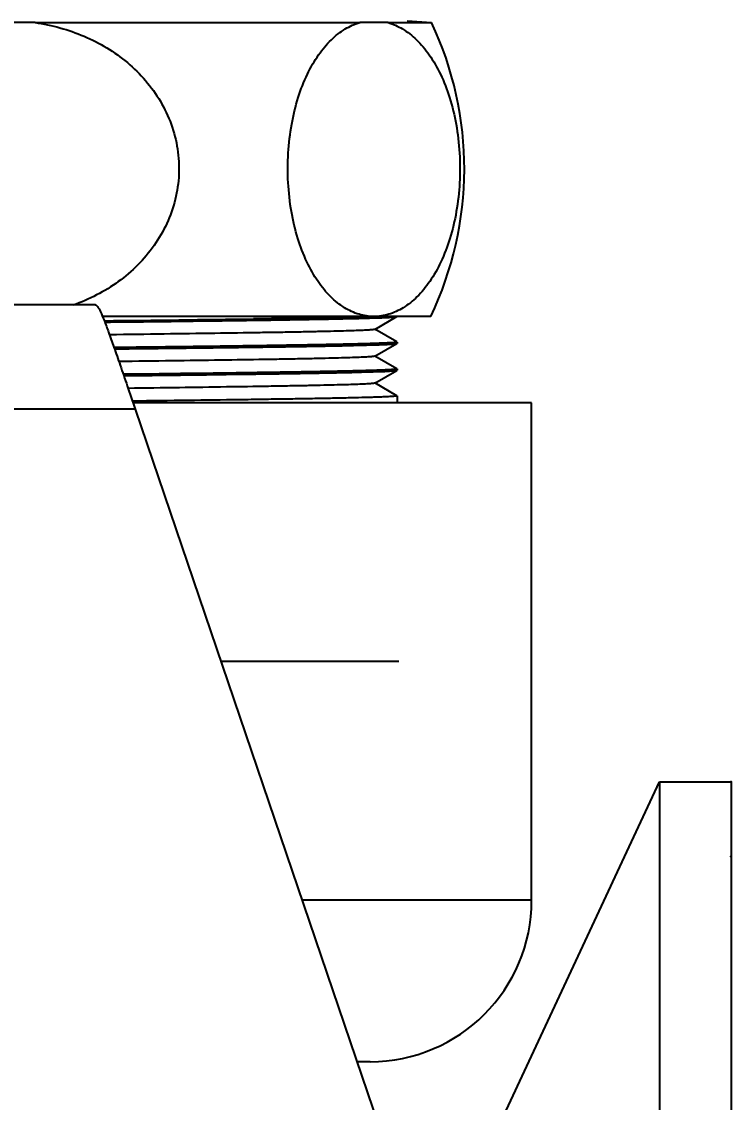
# Model space of a CAD drawing. Header units: millimetres. Extents: x 3766 to 4318, y 26587 to 26937.
# Drawn here: x 4004.35 to 4030.73, y 26664.25 to 26704.44 of the extents above; entities that cross this region are included whole.
import ezdxf

# ---------------------------------------------------------------- set-up
doc = ezdxf.new("R2010")
doc.units = ezdxf.units.MM
doc.styles.get("Standard").update_dxf_attribs({"font": ''})
doc.styles.get('Standard').set_extended_font_data('SimSun')
doc.dimstyles.new('副本 ISO-25-2bei', dxfattribs={"dimscale": 1.7, "dimtxt": 5, "dimasz": 5, "dimexe": 0.5, "dimexo": 0.625, "dimgap": 1, "dimtad": 1, "dimlfac": 0.0393, "dimdsep": 46, "dimtxsty": 'Standard', "dimcen": 2.5, "dimclrd": 1, "dimclre": 1, "dimclrt": 3, "dimadec": 0, "dimazin": 0, "dimtfac": 1, "dimtmove": 0, "dimatfit": 3, "dimfxl": 0, "dimarcsym": 0})

# ---------------------------------------------------------------- blocks, each defined once
blk = doc.blocks.new('*D2')
at = {"color": 1, "lineweight": -2, "transparency": 16777216}
for p, q in [((3953.78, 26718.093), (3953.78, 26602.999)), ((4030.716, 26620.6), (4030.716, 26602.999)), ((3962.28, 26603.849), (4022.216, 26603.849))]:
    blk.add_line(p, q, dxfattribs=at)
at = {"color": 1, "transparency": 16777216}
for points in [[(3962.28, 26605.266), (3962.28, 26602.433), (3953.78, 26603.849)], [(4022.216, 26605.266), (4022.216, 26602.433), (4030.716, 26603.849)]]:
    blk.add_solid(points, dxfattribs=at)
at = {"layer": 'Defpoints', "color": 0, "transparency": 16777216}
for p in [(3953.78, 26719.155), (4030.716, 26621.663), (4030.716, 26603.849)]:
    blk.add_point(p, dxfattribs=at)
at = {"color": 3, "transparency": 16777216, "insert": (3992.248, 26609.799), "char_height": 8.5, "attachment_point": 5, "bg_fill": 3, "box_fill_scale": 1.1, "bg_fill_color": 256, "bg_fill_true_color": 13158600, "bg_fill_transparency": 0}
blk.add_mtext('76.9', dxfattribs=at)
blk = doc.blocks.new('*D3')
at = {"color": 1, "lineweight": -2, "transparency": 16777216}
for p, q in [((3848.034, 26750.526), (3848.034, 26587.851)), ((4030.716, 26610.737), (4030.716, 26587.851)), ((3856.534, 26588.701), (4022.216, 26588.701))]:
    blk.add_line(p, q, dxfattribs=at)
at = {"color": 1, "transparency": 16777216}
for points in [[(3856.534, 26590.118), (3856.534, 26587.285), (3848.034, 26588.701)], [(4022.216, 26590.118), (4022.216, 26587.285), (4030.716, 26588.701)]]:
    blk.add_solid(points, dxfattribs=at)
at = {"layer": 'Defpoints', "color": 0, "transparency": 16777216}
for p in [(3848.034, 26751.588), (4030.716, 26611.8), (4030.716, 26588.701)]:
    blk.add_point(p, dxfattribs=at)
at = {"color": 3, "transparency": 16777216, "insert": (3939.375, 26594.651), "char_height": 8.5, "attachment_point": 5, "bg_fill": 3, "box_fill_scale": 1.1, "bg_fill_color": 256, "bg_fill_true_color": 13158600, "bg_fill_transparency": 0}
blk.add_mtext('182.7', dxfattribs=at)

msp = doc.modelspace()

# ---------------------------------------------------------------- linework, layer by layer
for points in [[(4004.845, 26704.404), (4004.145, 26704.408), (4003.445, 26704.408), (4002.744, 26704.404)], [(4004.845, 26704.404), (4004.845, 26704.404), (4016.914, 26704.404), (4016.914, 26704.404)], [(4017.964, 26704.404), (4017.614, 26704.408), (4017.265, 26704.408), (4016.914, 26704.404)], [(4017.964, 26704.404), (4017.964, 26704.404), (4019.584, 26704.404), (4019.584, 26704.404)], [(4018.68, 26704.477), (4018.68, 26704.477), (4019.584, 26704.404), (4019.584, 26704.404)], [(4019.55, 26693.477), (4021.205, 26696.929), (4021.218, 26700.943), (4019.584, 26704.404)], [(4007.091, 26693.916), (4007.091, 26693.916), (3997.105, 26693.916), (3997.105, 26693.916)], [(4019.55, 26693.477), (4019.55, 26693.477), (4007.352, 26693.477), (4007.352, 26693.477)], [(4007.42, 26693.318), (4009.267, 26693.338), (4011.113, 26693.361), (4012.96, 26693.386)], [(4017.473, 26692.999), (4017.473, 26692.999), (4018.297, 26693.474), (4018.297, 26693.474)], [(4018.297, 26692.53), (4018.297, 26692.53), (4017.473, 26693.006), (4017.473, 26693.006)], [(4017.473, 26691.999), (4017.473, 26691.999), (4018.297, 26692.475), (4018.297, 26692.475)], [(4018.297, 26692.475), (4018.297, 26692.475), (4018.299, 26692.478), (4018.299, 26692.478)], [(4018.299, 26692.527), (4018.299, 26692.527), (4018.299, 26692.478), (4018.299, 26692.478)], [(4018.299, 26692.527), (4018.299, 26692.527), (4018.299, 26692.526), (4018.299, 26692.526)], [(4018.297, 26691.53), (4018.297, 26691.53), (4017.473, 26692.005), (4017.473, 26692.005)], [(4017.473, 26690.999), (4017.473, 26690.999), (4018.297, 26691.474), (4018.297, 26691.474)], [(4018.297, 26691.474), (4018.297, 26691.474), (4018.299, 26691.477), (4018.299, 26691.477)], [(4018.299, 26691.528), (4018.299, 26691.528), (4018.299, 26691.477), (4018.299, 26691.477)], [(4018.299, 26691.528), (4018.299, 26691.528), (4018.299, 26691.526), (4018.299, 26691.526)], [(4018.297, 26690.531), (4018.297, 26690.531), (4017.473, 26691.006), (4017.473, 26691.006)], [(4023.301, 26690.266), (4023.301, 26690.266), (4008.488, 26690.266), (4008.488, 26690.266)], [(4018.299, 26690.527), (4018.299, 26690.527), (4018.299, 26690.266), (4018.299, 26690.266)], [(4023.301, 26671.766), (4023.301, 26671.766), (4023.301, 26690.266), (4023.301, 26690.266)], [(4008.565, 26690.035), (4008.565, 26690.035), (3997.105, 26690.035), (3997.105, 26690.035)], [(4008.565, 26690.035), (4008.565, 26690.035), (4017.845, 26662.712), (4017.845, 26662.712)], [(4011.748, 26680.665), (4011.748, 26680.665), (4018.367, 26680.665), (4018.367, 26680.665)], [(4020.962, 26660.976), (4020.962, 26660.976), (4028.055, 26676.17), (4028.055, 26676.17)], [(4028.055, 26676.17), (4028.055, 26676.17), (4030.716, 26676.17), (4030.716, 26676.17)], [(4028.055, 26676.17), (4028.055, 26676.17), (4028.055, 26621.663), (4028.055, 26621.663)], [(4030.716, 26676.17), (4030.716, 26676.17), (4030.716, 26621.663), (4030.716, 26621.663)], [(4023.301, 26671.766), (4023.301, 26671.766), (4014.771, 26671.766), (4014.771, 26671.766)], [(4017.299, 26665.765), (4020.613, 26665.765), (4023.301, 26668.452), (4023.301, 26671.766)], [(4017.299, 26665.765), (4017.299, 26665.765), (4016.808, 26665.765), (4016.808, 26665.765)]]:
    msp.add_open_spline(points, degree=3)
for points, knots in [([(4004.845, 26704.404), (4005.47, 26704.317), (4006.085, 26704.148), (4006.667, 26703.899), (4006.667, 26703.899), (4007.248, 26703.652), (4007.796, 26703.321), (4008.278, 26702.916), (4008.278, 26702.916), (4008.52, 26702.713), (4008.746, 26702.491), (4008.951, 26702.25), (4008.951, 26702.25), (4009.157, 26702.01), (4009.341, 26701.752), (4009.502, 26701.48), (4009.502, 26701.48), (4009.663, 26701.208), (4009.798, 26700.921), (4009.905, 26700.624), (4009.905, 26700.624), (4010.013, 26700.327), (4010.091, 26700.019), (4010.139, 26699.706), (4010.139, 26699.706), (4010.187, 26699.395), (4010.204, 26699.078), (4010.19, 26698.762), (4010.19, 26698.762), (4010.176, 26698.446), (4010.131, 26698.133), (4010.055, 26697.825), (4010.055, 26697.825), (4009.98, 26697.519), (4009.874, 26697.219), (4009.742, 26696.933), (4009.742, 26696.933), (4009.609, 26696.645), (4009.45, 26696.371), (4009.268, 26696.113), (4009.268, 26696.113), (4009.086, 26695.855), (4008.881, 26695.612), (4008.659, 26695.389), (4008.659, 26695.389), (4008.436, 26695.166), (4008.195, 26694.96), (4007.938, 26694.774), (4007.938, 26694.774), (4007.428, 26694.403), (4006.858, 26694.11), (4006.264, 26693.899)], [0, 0, 0, 0, 0.076923, 0.076923, 0.076923, 0.076923, 0.153846, 0.153846, 0.153846, 0.153846, 0.230769, 0.230769, 0.230769, 0.230769, 0.307692, 0.307692, 0.307692, 0.307692, 0.384615, 0.384615, 0.384615, 0.384615, 0.461538, 0.461538, 0.461538, 0.461538, 0.538462, 0.538462, 0.538462, 0.538462, 0.615385, 0.615385, 0.615385, 0.615385, 0.692308, 0.692308, 0.692308, 0.692308, 0.769231, 0.769231, 0.769231, 0.769231, 0.846154, 0.846154, 0.846154, 0.846154, 0.923077, 0.923077, 0.923077, 0.923077, 1, 1, 1, 1]), ([(4017.438, 26693.477), (4017.254, 26693.477), (4017.067, 26693.505), (4016.889, 26693.559), (4016.889, 26693.559), (4016.699, 26693.615), (4016.518, 26693.698), (4016.349, 26693.802), (4016.349, 26693.802), (4016.163, 26693.916), (4015.992, 26694.055), (4015.837, 26694.209), (4015.837, 26694.209), (4015.66, 26694.382), (4015.504, 26694.574), (4015.365, 26694.779), (4015.365, 26694.779), (4015.205, 26695.009), (4015.069, 26695.254), (4014.95, 26695.508), (4014.95, 26695.508), (4014.816, 26695.79), (4014.705, 26696.083), (4014.614, 26696.383), (4014.614, 26696.383), (4014.512, 26696.708), (4014.435, 26697.041), (4014.376, 26697.378), (4014.376, 26697.378), (4014.313, 26697.733), (4014.273, 26698.093), (4014.253, 26698.453), (4014.253, 26698.453), (4014.233, 26698.821), (4014.234, 26699.189), (4014.257, 26699.557), (4014.257, 26699.557), (4014.278, 26699.915), (4014.321, 26700.274), (4014.384, 26700.628), (4014.384, 26700.628), (4014.446, 26700.963), (4014.526, 26701.294), (4014.628, 26701.618), (4014.628, 26701.618), (4014.721, 26701.915), (4014.834, 26702.206), (4014.967, 26702.487), (4014.967, 26702.487), (4015.088, 26702.737), (4015.226, 26702.98), (4015.386, 26703.208), (4015.386, 26703.208), (4015.527, 26703.408), (4015.683, 26703.6), (4015.86, 26703.77), (4015.86, 26703.77), (4016.016, 26703.921), (4016.188, 26704.057), (4016.375, 26704.168), (4016.375, 26704.168), (4016.543, 26704.27), (4016.725, 26704.352), (4016.914, 26704.404)], [0, 0, 0, 0, 0.0625, 0.0625, 0.0625, 0.0625, 0.125, 0.125, 0.125, 0.125, 0.1875, 0.1875, 0.1875, 0.1875, 0.25, 0.25, 0.25, 0.25, 0.3125, 0.3125, 0.3125, 0.3125, 0.375, 0.375, 0.375, 0.375, 0.4375, 0.4375, 0.4375, 0.4375, 0.5, 0.5, 0.5, 0.5, 0.5625, 0.5625, 0.5625, 0.5625, 0.625, 0.625, 0.625, 0.625, 0.6875, 0.6875, 0.6875, 0.6875, 0.75, 0.75, 0.75, 0.75, 0.8125, 0.8125, 0.8125, 0.8125, 0.875, 0.875, 0.875, 0.875, 0.9375, 0.9375, 0.9375, 0.9375, 1, 1, 1, 1]), ([(4017.964, 26704.404), (4018.153, 26704.352), (4018.335, 26704.27), (4018.503, 26704.168), (4018.503, 26704.168), (4018.691, 26704.057), (4018.862, 26703.921), (4019.019, 26703.77), (4019.019, 26703.77), (4019.195, 26703.598), (4019.352, 26703.408), (4019.493, 26703.208), (4019.493, 26703.208), (4019.653, 26702.979), (4019.79, 26702.737), (4019.911, 26702.485), (4019.911, 26702.485), (4020.045, 26702.206), (4020.157, 26701.914), (4020.251, 26701.617), (4020.251, 26701.617), (4020.352, 26701.293), (4020.433, 26700.961), (4020.494, 26700.627), (4020.494, 26700.627), (4020.557, 26700.272), (4020.6, 26699.914), (4020.621, 26699.554), (4020.621, 26699.554), (4020.644, 26699.187), (4020.645, 26698.819), (4020.624, 26698.451), (4020.624, 26698.451), (4020.605, 26698.092), (4020.564, 26697.732), (4020.502, 26697.377), (4020.502, 26697.377), (4020.443, 26697.04), (4020.364, 26696.707), (4020.264, 26696.382), (4020.264, 26696.382), (4020.172, 26696.082), (4020.061, 26695.789), (4019.928, 26695.507), (4019.928, 26695.507), (4019.809, 26695.254), (4019.671, 26695.009), (4019.514, 26694.778), (4019.514, 26694.778), (4019.373, 26694.574), (4019.217, 26694.382), (4019.041, 26694.208), (4019.041, 26694.208), (4018.885, 26694.055), (4018.715, 26693.916), (4018.528, 26693.802), (4018.528, 26693.802), (4018.36, 26693.698), (4018.18, 26693.615), (4017.99, 26693.559), (4017.99, 26693.559), (4017.81, 26693.505), (4017.624, 26693.477), (4017.438, 26693.477)], [0, 0, 0, 0, 0.0625, 0.0625, 0.0625, 0.0625, 0.125, 0.125, 0.125, 0.125, 0.1875, 0.1875, 0.1875, 0.1875, 0.25, 0.25, 0.25, 0.25, 0.3125, 0.3125, 0.3125, 0.3125, 0.375, 0.375, 0.375, 0.375, 0.4375, 0.4375, 0.4375, 0.4375, 0.5, 0.5, 0.5, 0.5, 0.5625, 0.5625, 0.5625, 0.5625, 0.625, 0.625, 0.625, 0.625, 0.6875, 0.6875, 0.6875, 0.6875, 0.75, 0.75, 0.75, 0.75, 0.8125, 0.8125, 0.8125, 0.8125, 0.875, 0.875, 0.875, 0.875, 0.9375, 0.9375, 0.9375, 0.9375, 1, 1, 1, 1]), ([(4007.083, 26693.916), (4007.096, 26693.916), (4007.11, 26693.908), (4007.122, 26693.9), (4007.122, 26693.9), (4007.139, 26693.885), (4007.154, 26693.868), (4007.166, 26693.85), (4007.166, 26693.85), (4007.21, 26693.79), (4007.244, 26693.723), (4007.274, 26693.656), (4007.274, 26693.656), (4007.324, 26693.551), (4007.369, 26693.444), (4007.412, 26693.335), (4007.412, 26693.335), (4007.47, 26693.189), (4007.525, 26693.041), (4007.579, 26692.894), (4007.579, 26692.894), (4007.646, 26692.708), (4007.713, 26692.521), (4007.779, 26692.335), (4007.779, 26692.335), (4007.856, 26692.112), (4007.933, 26691.889), (4008.01, 26691.666), (4008.01, 26691.666), (4008.097, 26691.41), (4008.186, 26691.153), (4008.272, 26690.896), (4008.272, 26690.896), (4008.372, 26690.609), (4008.469, 26690.322), (4008.565, 26690.035)], [0, 0, 0, 0, 0.111111, 0.111111, 0.111111, 0.111111, 0.222222, 0.222222, 0.222222, 0.222222, 0.333333, 0.333333, 0.333333, 0.333333, 0.444444, 0.444444, 0.444444, 0.444444, 0.555556, 0.555556, 0.555556, 0.555556, 0.666667, 0.666667, 0.666667, 0.666667, 0.777778, 0.777778, 0.777778, 0.777778, 0.888889, 0.888889, 0.888889, 0.888889, 1, 1, 1, 1]), ([(4007.44, 26693.268), (4008.536, 26693.28), (4009.632, 26693.292), (4010.728, 26693.307), (4010.728, 26693.307), (4011.685, 26693.319), (4012.645, 26693.331), (4013.603, 26693.346), (4013.603, 26693.346), (4014.367, 26693.357), (4015.132, 26693.37), (4015.896, 26693.385), (4015.896, 26693.385), (4016.422, 26693.394), (4016.946, 26693.406), (4017.471, 26693.424)], [0, 0, 0, 0, 0.25, 0.25, 0.25, 0.25, 0.5, 0.5, 0.5, 0.5, 0.75, 0.75, 0.75, 0.75, 1, 1, 1, 1]), ([(4017.471, 26693.473), (4017.208, 26693.465), (4016.946, 26693.458), (4016.684, 26693.452), (4016.684, 26693.452), (4016.341, 26693.444), (4015.999, 26693.437), (4015.656, 26693.43), (4015.656, 26693.43), (4014.757, 26693.413), (4013.86, 26693.4), (4012.96, 26693.386)], [0, 0, 0, 0, 0.333333, 0.333333, 0.333333, 0.333333, 0.666667, 0.666667, 0.666667, 0.666667, 1, 1, 1, 1]), ([(4017.471, 26693.424), (4017.586, 26693.428), (4017.699, 26693.432), (4017.814, 26693.436), (4017.814, 26693.436), (4017.86, 26693.438), (4017.905, 26693.44), (4017.952, 26693.442), (4017.952, 26693.442), (4017.99, 26693.445), (4018.028, 26693.446), (4018.067, 26693.449), (4018.067, 26693.449), (4018.098, 26693.45), (4018.129, 26693.453), (4018.16, 26693.456), (4018.16, 26693.456), (4018.182, 26693.457), (4018.205, 26693.458), (4018.228, 26693.461), (4018.228, 26693.461), (4018.244, 26693.464), (4018.259, 26693.465), (4018.275, 26693.468), (4018.275, 26693.468), (4018.281, 26693.469), (4018.289, 26693.47), (4018.297, 26693.474)], [0, 0, 0, 0, 0.142857, 0.142857, 0.142857, 0.142857, 0.285714, 0.285714, 0.285714, 0.285714, 0.428571, 0.428571, 0.428571, 0.428571, 0.571429, 0.571429, 0.571429, 0.571429, 0.714286, 0.714286, 0.714286, 0.714286, 0.857143, 0.857143, 0.857143, 0.857143, 1, 1, 1, 1]), ([(4017.473, 26692.999), (4017.467, 26692.995), (4017.46, 26692.994), (4017.452, 26692.993), (4017.452, 26692.993), (4017.437, 26692.99), (4017.424, 26692.989), (4017.409, 26692.986), (4017.409, 26692.986), (4017.388, 26692.983), (4017.366, 26692.982), (4017.345, 26692.981), (4017.345, 26692.981), (4017.315, 26692.978), (4017.287, 26692.975), (4017.259, 26692.974), (4017.259, 26692.974), (4017.223, 26692.971), (4017.188, 26692.97), (4017.152, 26692.967), (4017.152, 26692.967), (4017.109, 26692.966), (4017.067, 26692.963), (4017.025, 26692.962), (4017.025, 26692.962), (4016.919, 26692.957), (4016.812, 26692.953), (4016.707, 26692.949), (4016.707, 26692.949), (4016.574, 26692.945), (4016.442, 26692.941), (4016.309, 26692.937), (4016.309, 26692.937), (4016.15, 26692.931), (4015.991, 26692.927), (4015.832, 26692.923), (4015.832, 26692.923), (4015.648, 26692.919), (4015.464, 26692.915), (4015.28, 26692.911), (4015.28, 26692.911), (4015.072, 26692.907), (4014.864, 26692.902), (4014.656, 26692.898), (4014.656, 26692.898), (4014.425, 26692.894), (4014.194, 26692.89), (4013.964, 26692.886), (4013.964, 26692.886), (4013.711, 26692.882), (4013.46, 26692.878), (4013.208, 26692.874), (4013.208, 26692.874), (4012.646, 26692.864), (4012.086, 26692.856), (4011.524, 26692.848), (4011.524, 26692.848), (4010.897, 26692.839), (4010.273, 26692.831), (4009.647, 26692.823), (4009.647, 26692.823), (4008.972, 26692.814), (4008.298, 26692.805), (4007.622, 26692.797)], [0, 0, 0, 0, 0.0625, 0.0625, 0.0625, 0.0625, 0.125, 0.125, 0.125, 0.125, 0.1875, 0.1875, 0.1875, 0.1875, 0.25, 0.25, 0.25, 0.25, 0.3125, 0.3125, 0.3125, 0.3125, 0.375, 0.375, 0.375, 0.375, 0.4375, 0.4375, 0.4375, 0.4375, 0.5, 0.5, 0.5, 0.5, 0.5625, 0.5625, 0.5625, 0.5625, 0.625, 0.625, 0.625, 0.625, 0.6875, 0.6875, 0.6875, 0.6875, 0.75, 0.75, 0.75, 0.75, 0.8125, 0.8125, 0.8125, 0.8125, 0.875, 0.875, 0.875, 0.875, 0.9375, 0.9375, 0.9375, 0.9375, 1, 1, 1, 1]), ([(4018.299, 26692.526), (4018.297, 26692.525), (4018.295, 26692.523), (4018.293, 26692.523), (4018.293, 26692.523), (4018.289, 26692.522), (4018.285, 26692.521), (4018.281, 26692.519), (4018.281, 26692.519), (4018.276, 26692.518), (4018.271, 26692.518), (4018.264, 26692.517), (4018.264, 26692.517), (4018.257, 26692.515), (4018.249, 26692.514), (4018.241, 26692.512), (4018.241, 26692.512), (4018.22, 26692.511), (4018.198, 26692.508), (4018.177, 26692.507), (4018.177, 26692.507), (4018.149, 26692.504), (4018.119, 26692.502), (4018.091, 26692.5), (4018.091, 26692.5), (4018.054, 26692.498), (4018.018, 26692.496), (4017.982, 26692.494), (4017.982, 26692.494), (4017.937, 26692.491), (4017.893, 26692.49), (4017.849, 26692.487), (4017.849, 26692.487), (4017.797, 26692.486), (4017.746, 26692.483), (4017.694, 26692.482), (4017.694, 26692.482), (4017.635, 26692.479), (4017.576, 26692.476), (4017.516, 26692.475), (4017.516, 26692.475), (4017.377, 26692.47), (4017.236, 26692.466), (4017.096, 26692.462), (4017.096, 26692.462), (4016.927, 26692.458), (4016.759, 26692.454), (4016.59, 26692.45), (4016.59, 26692.45), (4016.395, 26692.444), (4016.198, 26692.44), (4016.003, 26692.436), (4016.003, 26692.436), (4015.781, 26692.432), (4015.559, 26692.428), (4015.337, 26692.424), (4015.337, 26692.424), (4015.09, 26692.419), (4014.843, 26692.415), (4014.597, 26692.411), (4014.597, 26692.411), (4014.326, 26692.407), (4014.056, 26692.403), (4013.787, 26692.399), (4013.787, 26692.399), (4013.496, 26692.393), (4013.204, 26692.389), (4012.914, 26692.385), (4012.914, 26692.385), (4012.602, 26692.381), (4012.292, 26692.377), (4011.981, 26692.373), (4011.981, 26692.373), (4011.308, 26692.364), (4010.637, 26692.356), (4009.965, 26692.348), (4009.965, 26692.348), (4009.24, 26692.339), (4008.516, 26692.331), (4007.791, 26692.321)], [0, 0, 0, 0, 0.05, 0.05, 0.05, 0.05, 0.1, 0.1, 0.1, 0.1, 0.15, 0.15, 0.15, 0.15, 0.2, 0.2, 0.2, 0.2, 0.25, 0.25, 0.25, 0.25, 0.3, 0.3, 0.3, 0.3, 0.35, 0.35, 0.35, 0.35, 0.4, 0.4, 0.4, 0.4, 0.45, 0.45, 0.45, 0.45, 0.5, 0.5, 0.5, 0.5, 0.55, 0.55, 0.55, 0.55, 0.6, 0.6, 0.6, 0.6, 0.65, 0.65, 0.65, 0.65, 0.7, 0.7, 0.7, 0.7, 0.75, 0.75, 0.75, 0.75, 0.8, 0.8, 0.8, 0.8, 0.85, 0.85, 0.85, 0.85, 0.9, 0.9, 0.9, 0.9, 0.95, 0.95, 0.95, 0.95, 1, 1, 1, 1]), ([(4007.808, 26692.272), (4008.527, 26692.28), (4009.245, 26692.289), (4009.964, 26692.297), (4009.964, 26692.297), (4010.63, 26692.305), (4011.296, 26692.313), (4011.964, 26692.323), (4011.964, 26692.323), (4012.562, 26692.331), (4013.16, 26692.339), (4013.758, 26692.348), (4013.758, 26692.348), (4014.025, 26692.352), (4014.294, 26692.356), (4014.562, 26692.36), (4014.562, 26692.36), (4014.808, 26692.364), (4015.054, 26692.369), (4015.3, 26692.373), (4015.3, 26692.373), (4015.521, 26692.377), (4015.743, 26692.381), (4015.965, 26692.385), (4015.965, 26692.385), (4016.161, 26692.389), (4016.357, 26692.393), (4016.553, 26692.399), (4016.553, 26692.399), (4016.721, 26692.403), (4016.891, 26692.407), (4017.06, 26692.411), (4017.06, 26692.411), (4017.202, 26692.415), (4017.343, 26692.419), (4017.484, 26692.424), (4017.484, 26692.424), (4017.544, 26692.426), (4017.604, 26692.428), (4017.663, 26692.43), (4017.663, 26692.43), (4017.717, 26692.432), (4017.769, 26692.434), (4017.821, 26692.436), (4017.821, 26692.436), (4017.867, 26692.439), (4017.912, 26692.44), (4017.958, 26692.443), (4017.958, 26692.443), (4017.995, 26692.444), (4018.032, 26692.447), (4018.07, 26692.45), (4018.07, 26692.45), (4018.101, 26692.451), (4018.13, 26692.454), (4018.161, 26692.455), (4018.161, 26692.455), (4018.184, 26692.458), (4018.206, 26692.459), (4018.229, 26692.462), (4018.229, 26692.462), (4018.244, 26692.463), (4018.259, 26692.466), (4018.275, 26692.468), (4018.275, 26692.468), (4018.283, 26692.47), (4018.289, 26692.471), (4018.297, 26692.475)], [0, 0, 0, 0, 0.058824, 0.058824, 0.058824, 0.058824, 0.117647, 0.117647, 0.117647, 0.117647, 0.176471, 0.176471, 0.176471, 0.176471, 0.235294, 0.235294, 0.235294, 0.235294, 0.294118, 0.294118, 0.294118, 0.294118, 0.352941, 0.352941, 0.352941, 0.352941, 0.411765, 0.411765, 0.411765, 0.411765, 0.470588, 0.470588, 0.470588, 0.470588, 0.529412, 0.529412, 0.529412, 0.529412, 0.588235, 0.588235, 0.588235, 0.588235, 0.647059, 0.647059, 0.647059, 0.647059, 0.705882, 0.705882, 0.705882, 0.705882, 0.764706, 0.764706, 0.764706, 0.764706, 0.823529, 0.823529, 0.823529, 0.823529, 0.882353, 0.882353, 0.882353, 0.882353, 0.941176, 0.941176, 0.941176, 0.941176, 1, 1, 1, 1]), ([(4017.473, 26691.999), (4017.468, 26691.996), (4017.46, 26691.995), (4017.453, 26691.993), (4017.453, 26691.993), (4017.438, 26691.991), (4017.425, 26691.988), (4017.412, 26691.987), (4017.412, 26691.987), (4017.39, 26691.984), (4017.37, 26691.983), (4017.349, 26691.98), (4017.349, 26691.98), (4017.322, 26691.979), (4017.294, 26691.976), (4017.267, 26691.975), (4017.267, 26691.975), (4017.232, 26691.972), (4017.199, 26691.971), (4017.164, 26691.968), (4017.164, 26691.968), (4017.124, 26691.967), (4017.083, 26691.964), (4017.041, 26691.963), (4017.041, 26691.963), (4016.941, 26691.957), (4016.839, 26691.953), (4016.737, 26691.949), (4016.737, 26691.949), (4016.609, 26691.945), (4016.482, 26691.941), (4016.355, 26691.937), (4016.355, 26691.937), (4016.202, 26691.933), (4016.048, 26691.929), (4015.896, 26691.925), (4015.896, 26691.925), (4015.719, 26691.921), (4015.543, 26691.917), (4015.366, 26691.913), (4015.366, 26691.913), (4015.165, 26691.909), (4014.966, 26691.904), (4014.765, 26691.901), (4014.765, 26691.901), (4014.543, 26691.896), (4014.321, 26691.892), (4014.099, 26691.888), (4014.099, 26691.888), (4013.857, 26691.884), (4013.613, 26691.88), (4013.371, 26691.876), (4013.371, 26691.876), (4012.829, 26691.868), (4012.289, 26691.858), (4011.747, 26691.852), (4011.747, 26691.852), (4011.142, 26691.842), (4010.538, 26691.834), (4009.933, 26691.826), (4009.933, 26691.826), (4009.279, 26691.818), (4008.624, 26691.81), (4007.97, 26691.802)], [0, 0, 0, 0, 0.0625, 0.0625, 0.0625, 0.0625, 0.125, 0.125, 0.125, 0.125, 0.1875, 0.1875, 0.1875, 0.1875, 0.25, 0.25, 0.25, 0.25, 0.3125, 0.3125, 0.3125, 0.3125, 0.375, 0.375, 0.375, 0.375, 0.4375, 0.4375, 0.4375, 0.4375, 0.5, 0.5, 0.5, 0.5, 0.5625, 0.5625, 0.5625, 0.5625, 0.625, 0.625, 0.625, 0.625, 0.6875, 0.6875, 0.6875, 0.6875, 0.75, 0.75, 0.75, 0.75, 0.8125, 0.8125, 0.8125, 0.8125, 0.875, 0.875, 0.875, 0.875, 0.9375, 0.9375, 0.9375, 0.9375, 1, 1, 1, 1]), ([(4018.299, 26691.526), (4018.297, 26691.524), (4018.295, 26691.524), (4018.293, 26691.522), (4018.293, 26691.522), (4018.289, 26691.521), (4018.285, 26691.521), (4018.283, 26691.52), (4018.283, 26691.52), (4018.277, 26691.518), (4018.271, 26691.517), (4018.265, 26691.517), (4018.265, 26691.517), (4018.259, 26691.516), (4018.251, 26691.514), (4018.244, 26691.513), (4018.244, 26691.513), (4018.222, 26691.51), (4018.202, 26691.509), (4018.182, 26691.508), (4018.182, 26691.508), (4018.154, 26691.505), (4018.126, 26691.502), (4018.098, 26691.501), (4018.098, 26691.501), (4018.063, 26691.498), (4018.028, 26691.497), (4017.994, 26691.494), (4017.994, 26691.494), (4017.951, 26691.493), (4017.908, 26691.49), (4017.865, 26691.489), (4017.865, 26691.489), (4017.816, 26691.486), (4017.766, 26691.484), (4017.717, 26691.482), (4017.717, 26691.482), (4017.659, 26691.48), (4017.603, 26691.478), (4017.545, 26691.476), (4017.545, 26691.476), (4017.41, 26691.472), (4017.277, 26691.468), (4017.141, 26691.464), (4017.141, 26691.464), (4016.98, 26691.458), (4016.816, 26691.454), (4016.654, 26691.45), (4016.654, 26691.45), (4016.466, 26691.446), (4016.277, 26691.442), (4016.089, 26691.438), (4016.089, 26691.438), (4015.874, 26691.434), (4015.66, 26691.43), (4015.446, 26691.426), (4015.446, 26691.426), (4015.208, 26691.422), (4014.97, 26691.417), (4014.732, 26691.413), (4014.732, 26691.413), (4014.471, 26691.409), (4014.21, 26691.405), (4013.951, 26691.401), (4013.951, 26691.401), (4013.668, 26691.397), (4013.387, 26691.393), (4013.105, 26691.389), (4013.105, 26691.389), (4012.805, 26691.385), (4012.504, 26691.379), (4012.203, 26691.375), (4012.203, 26691.375), (4011.553, 26691.367), (4010.901, 26691.359), (4010.25, 26691.351), (4010.25, 26691.351), (4009.546, 26691.342), (4008.842, 26691.334), (4008.139, 26691.326)], [0, 0, 0, 0, 0.05, 0.05, 0.05, 0.05, 0.1, 0.1, 0.1, 0.1, 0.15, 0.15, 0.15, 0.15, 0.2, 0.2, 0.2, 0.2, 0.25, 0.25, 0.25, 0.25, 0.3, 0.3, 0.3, 0.3, 0.35, 0.35, 0.35, 0.35, 0.4, 0.4, 0.4, 0.4, 0.45, 0.45, 0.45, 0.45, 0.5, 0.5, 0.5, 0.5, 0.55, 0.55, 0.55, 0.55, 0.6, 0.6, 0.6, 0.6, 0.65, 0.65, 0.65, 0.65, 0.7, 0.7, 0.7, 0.7, 0.75, 0.75, 0.75, 0.75, 0.8, 0.8, 0.8, 0.8, 0.85, 0.85, 0.85, 0.85, 0.9, 0.9, 0.9, 0.9, 0.95, 0.95, 0.95, 0.95, 1, 1, 1, 1]), ([(4008.155, 26691.276), (4008.853, 26691.284), (4009.552, 26691.292), (4010.249, 26691.3), (4010.249, 26691.3), (4010.895, 26691.308), (4011.541, 26691.316), (4012.186, 26691.326), (4012.186, 26691.326), (4012.764, 26691.334), (4013.342, 26691.342), (4013.921, 26691.35), (4013.921, 26691.35), (4014.179, 26691.354), (4014.439, 26691.358), (4014.698, 26691.363), (4014.698, 26691.363), (4014.935, 26691.367), (4015.172, 26691.371), (4015.409, 26691.375), (4015.409, 26691.375), (4015.623, 26691.379), (4015.837, 26691.383), (4016.05, 26691.387), (4016.05, 26691.387), (4016.24, 26691.391), (4016.428, 26691.395), (4016.617, 26691.399), (4016.617, 26691.399), (4016.78, 26691.403), (4016.942, 26691.407), (4017.105, 26691.413), (4017.105, 26691.413), (4017.242, 26691.417), (4017.378, 26691.421), (4017.513, 26691.425), (4017.513, 26691.425), (4017.571, 26691.426), (4017.628, 26691.429), (4017.687, 26691.431), (4017.687, 26691.431), (4017.737, 26691.433), (4017.788, 26691.435), (4017.838, 26691.437), (4017.838, 26691.437), (4017.883, 26691.439), (4017.925, 26691.441), (4017.97, 26691.444), (4017.97, 26691.444), (4018.006, 26691.445), (4018.042, 26691.448), (4018.078, 26691.45), (4018.078, 26691.45), (4018.107, 26691.452), (4018.137, 26691.453), (4018.166, 26691.456), (4018.166, 26691.456), (4018.188, 26691.457), (4018.209, 26691.46), (4018.232, 26691.462), (4018.232, 26691.462), (4018.245, 26691.464), (4018.26, 26691.466), (4018.275, 26691.468), (4018.275, 26691.468), (4018.283, 26691.469), (4018.291, 26691.47), (4018.297, 26691.474)], [0, 0, 0, 0, 0.058824, 0.058824, 0.058824, 0.058824, 0.117647, 0.117647, 0.117647, 0.117647, 0.176471, 0.176471, 0.176471, 0.176471, 0.235294, 0.235294, 0.235294, 0.235294, 0.294118, 0.294118, 0.294118, 0.294118, 0.352941, 0.352941, 0.352941, 0.352941, 0.411765, 0.411765, 0.411765, 0.411765, 0.470588, 0.470588, 0.470588, 0.470588, 0.529412, 0.529412, 0.529412, 0.529412, 0.588235, 0.588235, 0.588235, 0.588235, 0.647059, 0.647059, 0.647059, 0.647059, 0.705882, 0.705882, 0.705882, 0.705882, 0.764706, 0.764706, 0.764706, 0.764706, 0.823529, 0.823529, 0.823529, 0.823529, 0.882353, 0.882353, 0.882353, 0.882353, 0.941176, 0.941176, 0.941176, 0.941176, 1, 1, 1, 1]), ([(4017.473, 26690.999), (4017.468, 26690.995), (4017.46, 26690.994), (4017.453, 26690.993), (4017.453, 26690.993), (4017.44, 26690.991), (4017.426, 26690.989), (4017.413, 26690.987), (4017.413, 26690.987), (4017.393, 26690.985), (4017.374, 26690.983), (4017.354, 26690.981), (4017.354, 26690.981), (4017.327, 26690.979), (4017.301, 26690.977), (4017.275, 26690.975), (4017.275, 26690.975), (4017.242, 26690.973), (4017.208, 26690.971), (4017.176, 26690.969), (4017.176, 26690.969), (4017.136, 26690.967), (4017.097, 26690.965), (4017.058, 26690.963), (4017.058, 26690.963), (4016.961, 26690.958), (4016.863, 26690.954), (4016.765, 26690.951), (4016.765, 26690.951), (4016.642, 26690.946), (4016.521, 26690.942), (4016.398, 26690.939), (4016.398, 26690.939), (4016.252, 26690.934), (4016.105, 26690.93), (4015.957, 26690.927), (4015.957, 26690.927), (4015.787, 26690.922), (4015.618, 26690.919), (4015.448, 26690.915), (4015.448, 26690.915), (4015.255, 26690.91), (4015.062, 26690.906), (4014.871, 26690.903), (4014.871, 26690.903), (4014.657, 26690.898), (4014.443, 26690.894), (4014.229, 26690.891), (4014.229, 26690.891), (4013.996, 26690.886), (4013.762, 26690.882), (4013.528, 26690.879), (4013.528, 26690.879), (4013.006, 26690.87), (4012.484, 26690.862), (4011.962, 26690.855), (4011.962, 26690.855), (4011.378, 26690.845), (4010.793, 26690.837), (4010.208, 26690.829), (4010.208, 26690.829), (4009.574, 26690.821), (4008.94, 26690.813), (4008.306, 26690.805)], [0, 0, 0, 0, 0.0625, 0.0625, 0.0625, 0.0625, 0.125, 0.125, 0.125, 0.125, 0.1875, 0.1875, 0.1875, 0.1875, 0.25, 0.25, 0.25, 0.25, 0.3125, 0.3125, 0.3125, 0.3125, 0.375, 0.375, 0.375, 0.375, 0.4375, 0.4375, 0.4375, 0.4375, 0.5, 0.5, 0.5, 0.5, 0.5625, 0.5625, 0.5625, 0.5625, 0.625, 0.625, 0.625, 0.625, 0.6875, 0.6875, 0.6875, 0.6875, 0.75, 0.75, 0.75, 0.75, 0.8125, 0.8125, 0.8125, 0.8125, 0.875, 0.875, 0.875, 0.875, 0.9375, 0.9375, 0.9375, 0.9375, 1, 1, 1, 1]), ([(4018.299, 26690.527), (4018.299, 26690.526), (4018.297, 26690.526), (4018.296, 26690.524), (4018.296, 26690.524), (4018.293, 26690.523), (4018.291, 26690.522), (4018.288, 26690.522), (4018.288, 26690.522), (4018.284, 26690.52), (4018.28, 26690.519), (4018.275, 26690.518), (4018.275, 26690.518), (4018.268, 26690.516), (4018.263, 26690.516), (4018.256, 26690.515), (4018.256, 26690.515), (4018.237, 26690.512), (4018.22, 26690.511), (4018.201, 26690.508), (4018.201, 26690.508), (4018.176, 26690.507), (4018.15, 26690.504), (4018.125, 26690.503), (4018.125, 26690.503), (4018.093, 26690.5), (4018.059, 26690.499), (4018.027, 26690.496), (4018.027, 26690.496), (4017.987, 26690.494), (4017.947, 26690.492), (4017.907, 26690.491), (4017.907, 26690.491), (4017.86, 26690.488), (4017.813, 26690.486), (4017.766, 26690.484), (4017.766, 26690.484), (4017.713, 26690.482), (4017.659, 26690.48), (4017.604, 26690.478), (4017.604, 26690.478), (4017.544, 26690.476), (4017.483, 26690.474), (4017.422, 26690.472), (4017.422, 26690.472), (4017.354, 26690.47), (4017.287, 26690.468), (4017.219, 26690.466), (4017.219, 26690.466), (4017.064, 26690.461), (4016.909, 26690.457), (4016.752, 26690.453), (4016.752, 26690.453), (4016.571, 26690.449), (4016.39, 26690.444), (4016.208, 26690.441), (4016.208, 26690.441), (4016.002, 26690.436), (4015.794, 26690.432), (4015.588, 26690.428), (4015.588, 26690.428), (4015.358, 26690.424), (4015.128, 26690.42), (4014.898, 26690.416), (4014.898, 26690.416), (4014.645, 26690.412), (4014.392, 26690.408), (4014.139, 26690.404), (4014.139, 26690.404), (4013.866, 26690.4), (4013.593, 26690.396), (4013.319, 26690.392), (4013.319, 26690.392), (4013.027, 26690.387), (4012.734, 26690.383), (4012.443, 26690.379), (4012.443, 26690.379), (4011.807, 26690.371), (4011.172, 26690.362), (4010.536, 26690.354), (4010.536, 26690.354), (4009.847, 26690.346), (4009.158, 26690.337), (4008.468, 26690.329)], [0, 0, 0, 0, 0.047619, 0.047619, 0.047619, 0.047619, 0.095238, 0.095238, 0.095238, 0.095238, 0.142857, 0.142857, 0.142857, 0.142857, 0.190476, 0.190476, 0.190476, 0.190476, 0.238095, 0.238095, 0.238095, 0.238095, 0.285714, 0.285714, 0.285714, 0.285714, 0.333333, 0.333333, 0.333333, 0.333333, 0.380952, 0.380952, 0.380952, 0.380952, 0.428571, 0.428571, 0.428571, 0.428571, 0.47619, 0.47619, 0.47619, 0.47619, 0.52381, 0.52381, 0.52381, 0.52381, 0.571429, 0.571429, 0.571429, 0.571429, 0.619048, 0.619048, 0.619048, 0.619048, 0.666667, 0.666667, 0.666667, 0.666667, 0.714286, 0.714286, 0.714286, 0.714286, 0.761905, 0.761905, 0.761905, 0.761905, 0.809524, 0.809524, 0.809524, 0.809524, 0.857143, 0.857143, 0.857143, 0.857143, 0.904762, 0.904762, 0.904762, 0.904762, 0.952381, 0.952381, 0.952381, 0.952381, 1, 1, 1, 1]), ([(4030.725, 26676.17), (4030.725, 26676.177), (4030.721, 26676.181), (4030.716, 26676.181), (4030.716, 26676.181), (4030.709, 26676.181), (4030.705, 26676.177), (4030.705, 26676.17), (4030.705, 26676.17), (4030.705, 26676.165), (4030.709, 26676.161), (4030.716, 26676.161), (4030.716, 26676.161), (4030.721, 26676.161), (4030.725, 26676.165), (4030.725, 26676.17)], [0, 0, 0, 0, 0.25, 0.25, 0.25, 0.25, 0.5, 0.5, 0.5, 0.5, 0.75, 0.75, 0.75, 0.75, 1, 1, 1, 1]), ([(4030.725, 26676.17), (4030.725, 26676.175), (4030.721, 26676.181), (4030.716, 26676.181), (4030.716, 26676.181), (4030.709, 26676.181), (4030.705, 26676.175), (4030.705, 26676.17), (4030.705, 26676.17), (4030.705, 26676.165), (4030.709, 26676.161), (4030.716, 26676.161), (4030.716, 26676.161), (4030.721, 26676.161), (4030.725, 26676.165), (4030.725, 26676.17)], [0, 0, 0, 0, 0.25, 0.25, 0.25, 0.25, 0.5, 0.5, 0.5, 0.5, 0.75, 0.75, 0.75, 0.75, 1, 1, 1, 1]), ([(4030.725, 26673.395), (4030.725, 26673.401), (4030.721, 26673.405), (4030.716, 26673.405), (4030.716, 26673.405), (4030.709, 26673.405), (4030.705, 26673.401), (4030.705, 26673.395), (4030.705, 26673.395), (4030.705, 26673.39), (4030.709, 26673.385), (4030.716, 26673.385), (4030.716, 26673.385), (4030.721, 26673.385), (4030.725, 26673.39), (4030.725, 26673.395)], [0, 0, 0, 0, 0.25, 0.25, 0.25, 0.25, 0.5, 0.5, 0.5, 0.5, 0.75, 0.75, 0.75, 0.75, 1, 1, 1, 1])]:
    msp.add_open_spline(points, degree=3, knots=knots)

# ---------------------------------------------------------------- next in the draw order: dimensions: what is measured, and where the dimension line sits
dim = msp.add_linear_dim(base=(4030.716, 26603.849), p1=(3953.78, 26719.155), p2=(4030.716, 26621.663), dimstyle='副本 ISO-25-2bei', override={"dimdec": 1, "dimlfac": 1, "dimtfill": 1})
dim.commit()
dim.dimension.update_dxf_attribs({"geometry": '*D2', "text_midpoint": (3992.248, 26609.799)})

# ---------------------------------------------------------------- next in the draw order: dimensions: what is measured, and where the dimension line sits
dim = msp.add_linear_dim(base=(4030.716, 26588.701), p1=(3848.034, 26751.588), p2=(4030.716, 26611.8), dimstyle='副本 ISO-25-2bei', override={"dimdec": 1, "dimlfac": 1, "dimtfill": 1})
dim.commit()
dim.dimension.update_dxf_attribs({"geometry": '*D3', "text_midpoint": (3939.375, 26594.651)})

doc.saveas('drawing.dxf')
